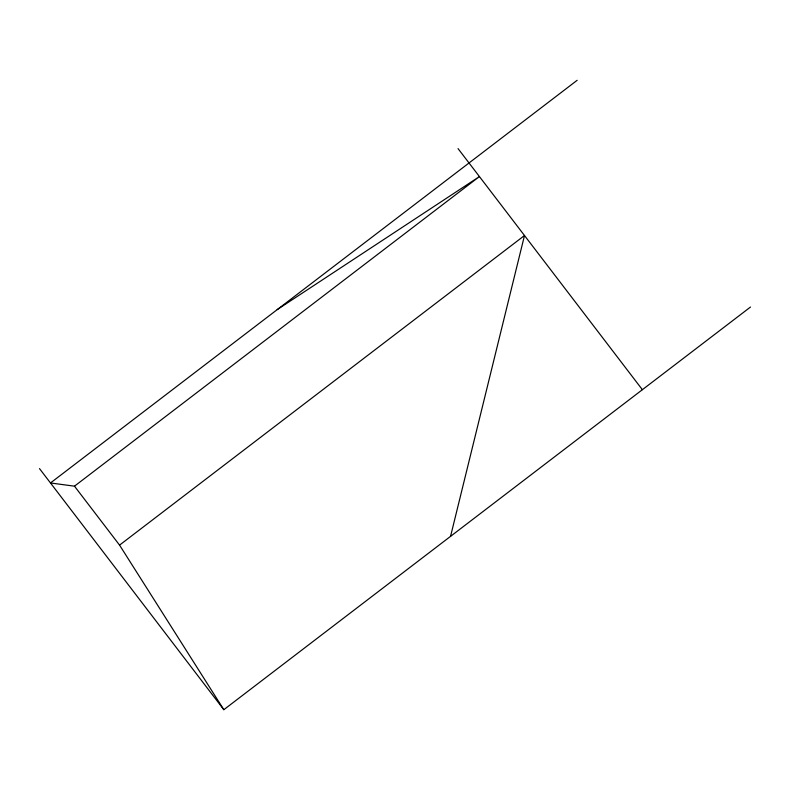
<?xml version="1.0" encoding="UTF-8"?>
<svg xmlns="http://www.w3.org/2000/svg" width="790" height="790" viewBox="0 0 790 790"><rect width="100%" height="100%" fill="white"/><g stroke="black" fill="none" stroke-linecap="round" stroke-linejoin="round"><path stroke-width="1.19" d="M450.557 536.351L524.491 235.519L119.557 545.12L223.827 709.697L750.5 307.034M577.154 80.303L50.481 482.966L74.487 486.176L479.421 176.575L277.211 309.621M458.042 148.609L642.369 389.697M74.487 486.176L119.557 545.12M39.5 468.598L223.827 709.697"/></g></svg>
